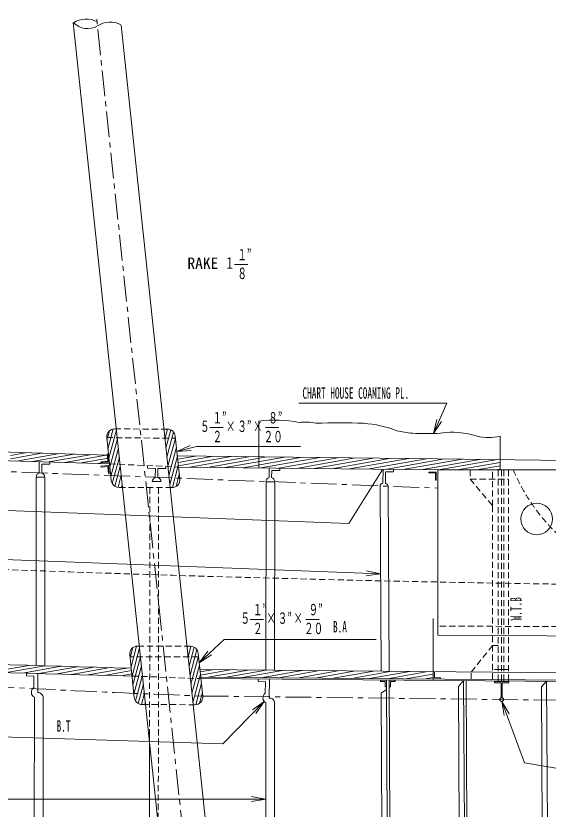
# Model space of a CAD drawing. Units: millimetres, scale not verified. Extents: x -28536 to 28536, y -20184 to 20184.
# Drawn here: x -15778 to -10630, y 4965 to 12644 of the extents above; entities that cross this region are included whole.
import ezdxf
from ezdxf.enums import TextEntityAlignment as Align

# ---------------------------------------------------------------- set-up
doc = ezdxf.new("R2010")
doc.units = ezdxf.units.MM
doc.header["$LTSCALE"] = 50
doc.linetypes.add('CHAIN1', pattern=[8, 5, -1, 1, -1])
doc.linetypes.add('DASHED1', pattern=[1.8, 1.2, -0.6])
for name, color, linetype, lineweight in [('0-0_0', 3, 'Continuous', 18), ('0-1_芯', 4, 'CHAIN1', 18), ('0-2_寸法', 2, 'Continuous', 18)]:
    doc.layers.add(name, color=color, linetype=linetype, lineweight=lineweight)
doc.styles.add('ＭＳ ゴシック', font='')
doc.styles.get('ＭＳ ゴシック').set_extended_font_data('MS Gothic')

msp = doc.modelspace()

# ---------------------------------------------------------------- linework, layer by layer
at = {"layer": '0-0_0'}
for p, q in [((-14329.81, 4148.87), (-15222.94, 12578.89)), ((-13869, 4138.98), (-14760.72, 12555.63)), ((-13428.87, 8268.12), (-13428.87, 8720.3)), ((-14897.09, 8538.93), (-14873.38, 8627.41)), ((-14887.78, 8451.01), (-14835.84, 8644.85)), ((-14878.46, 8363.1), (-14805.25, 8636.36)), ((-14345.37, 8635.23), (-14343.09, 8643.74)), ((-14336.05, 8547.32), (-14310.26, 8643.57)), ((-14326.74, 8459.4), (-14279.42, 8635.98)), ((-14317.43, 8371.49), (-14252.42, 8614.09)), ((-14855.67, 8147.91), (-14899.49, 8561.59)), ((-14869.15, 8275.19), (-14795.93, 8548.44)), ((-14308.11, 8283.58), (-14234.89, 8556.83)), ((-14193.03, 8161.75), (-14236.86, 8575.43)), ((-11095.25, 8249.27), (-11095.25, 8574.69)), ((-14872.61, 8307.86), (-20277.69, 8469.57)), ((-14859.84, 8187.28), (-14786.62, 8460.53)), ((-14298.8, 8195.67), (-14225.58, 8468.92)), ((-14881.38, 8390.65), (-15941.58, 8422.36)), ((-15829.77, 8356.9), (-15528.56, 8410.01)), ((-15829.56, 8389.17), (-15684.87, 8414.68)), ((-15772.35, 8334.78), (-15372.24, 8405.33)), ((-15616.04, 8330.1), (-15215.92, 8400.65)), ((-15459.72, 8325.43), (-15059.6, 8395.98)), ((-15303.4, 8320.75), (-14903.28, 8391.3)), ((-14895.4, 8402.7), (-14887.78, 8402.68)), ((-14887.78, 8402.68), (-14882.11, 8324.44)), ((-14845.67, 8117.48), (-14777.3, 8372.62)), ((-14289.48, 8107.76), (-14216.26, 8381.01)), ((-14216.62, 8384.32), (-11695.17, 8355.98)), ((-14216.52, 8383.44), (-14211.81, 8384.27)), ((-14213.17, 8351.79), (-14039.93, 8382.34)), ((-14209.82, 8320.14), (-13868.04, 8380.4)), ((-14206.46, 8288.49), (-13696.16, 8378.47)), ((-14096.57, 8275.63), (-13524.27, 8376.54)), ((-13924.68, 8273.7), (-13352.39, 8374.61)), ((-13752.8, 8271.76), (-13180.5, 8372.68)), ((-13580.91, 8269.83), (-13008.62, 8370.74)), ((-15552.72, 8218.09), (-15551.48, 8328.17)), ((-15527.32, 8218.1), (-15526.34, 8305.25)), ((-15147.08, 8316.07), (-14878.5, 8363.43)), ((-14990.76, 8311.4), (-14875.15, 8331.78)), ((-14954.68, 8326.99), (-14954.7, 8319.37)), ((-14954.7, 8319.37), (-14882.11, 8324.44)), ((-13409.03, 8267.9), (-12836.73, 8368.81)), ((-13237.14, 8265.97), (-12664.85, 8366.88)), ((-13065.26, 8264.04), (-12492.96, 8364.95)), ((-12893.37, 8262.11), (-12321.08, 8363.02)), ((-12721.49, 8260.17), (-12149.19, 8361.08)), ((-12549.6, 8258.24), (-11977.31, 8359.15)), ((-12377.72, 8256.31), (-11805.42, 8357.22)), ((-12205.83, 8254.38), (-11633.83, 8355.24)), ((-12033.95, 8252.45), (-11462.75, 8353.16)), ((-11862.07, 8250.51), (-11291.67, 8351.09)), ((-10278.32, 8338.8), (-11695.17, 8355.98)), ((-11689.83, 8248.64), (-11120.6, 8349.02)), ((-11505.89, 8248.84), (-11095.25, 8321.25)), ((-14955.45, 8284.26), (-14883.09, 8291.88)), ((-14954.11, 8276.76), (-14955.45, 8284.26)), ((-14875.07, 8213.85), (-14883.09, 8291.88)), ((-14819.87, 8091.08), (-14767.99, 8284.71)), ((-14505.79, 8264.64), (-14505.2, 8290.79)), ((-14429.16, 8262.92), (-14505.79, 8264.64)), ((-14430.14, 8175.48), (-14429.16, 8262.92)), ((-14404.74, 8175.49), (-14403.76, 8262.63)), ((-14264.68, 8077.63), (-14206.95, 8293.1)), ((-14205.23, 8276.85), (-11695.17, 8248.64)), ((-13329.45, 8173.83), (-13328.4, 8266.99)), ((-13304.05, 8173.84), (-13303.26, 8244.07)), ((-12228.17, 8119.76), (-12226.65, 8254.61)), ((-12202.78, 8118.77), (-12201.51, 8231.69)), ((-11784.77, 8219.5), (-11785.31, 8227.1)), ((-11785.31, 8227.1), (-11712.55, 8227.05)), ((-11712.8, 8148.61), (-11712.55, 8227.05)), ((-11695.17, 8248.64), (-10279.34, 8250.13)), ((-11321.94, 8249.03), (-11095.25, 8289.01)), ((-11138, 8249.23), (-11095.25, 8256.77)), ((-15582.07, 8177.99), (-15582.68, 6354.54)), ((-15582.07, 8177.99), (-15497.92, 8177.97)), ((-15497.92, 8175.74), (-15498.52, 6352.12)), ((-14882.57, 8212.5), (-14875.07, 8213.85)), ((-14789.86, 8080.4), (-14758.68, 8196.8)), ((-14228.8, 8088.87), (-14197.64, 8205.19)), ((-11720.4, 8148.06), (-11712.8, 8148.61)), ((-14757.2, 8079.64), (-14749.36, 8108.88)), ((-14459.5, 8135.38), (-14375.34, 8135.35)), ((-13358.8, 8133.73), (-13359.41, 6310.28)), ((-13358.8, 8133.73), (-13274.65, 8133.71)), ((-13274.65, 8131.47), (-13275.25, 6309.51)), ((-12244.43, 6300.01), (-12254.58, 8092.26)), ((-12168.27, 6299.31), (-12178.47, 8091.19)), ((-11740.91, 6211.31), (-11740.91, 6808.91)), ((-14673.56, 6429.03), (-14646.82, 6528.8)), ((-14664.24, 6341.12), (-14610, 6543.55)), ((-14121.83, 6525.34), (-14117.37, 6541.98)), ((-14112.52, 6437.42), (-14084.58, 6541.67)), ((-14103.2, 6349.51), (-14054.07, 6532.88)), ((-14632.99, 6046.17), (-14676.82, 6459.85)), ((-14654.93, 6253.21), (-14581.71, 6526.46)), ((-14093.89, 6261.6), (-14027.51, 6509.32)), ((-13970.36, 6060.01), (-14014.19, 6473.69)), ((-14645.61, 6165.3), (-14572.39, 6438.55)), ((-14084.57, 6173.69), (-14011.36, 6446.94)), ((-16024.64, 6291.43), (-15654.81, 6356.64)), ((-15868.52, 6286.72), (-15497.71, 6352.1)), ((-15711.98, 6282.08), (-15340.18, 6347.64)), ((-15555.02, 6277.51), (-15182.22, 6343.25)), ((-15397.64, 6273.03), (-15023.83, 6338.94)), ((-15239.83, 6268.61), (-14865.01, 6334.7)), ((-15081.6, 6264.27), (-14705.75, 6330.55)), ((-14922.93, 6260.01), (-14660.55, 6306.28)), ((-14636.3, 6077.39), (-14563.08, 6350.64)), ((-14075.26, 6085.78), (-14002.04, 6359.03)), ((-6556.72, 6247.61), (-13997.5, 6316.16)), ((-13995.22, 6294.63), (-13879.29, 6315.07)), ((-13991.87, 6262.98), (-13705.53, 6313.47)), ((-13935.39, 6240.7), (-13531.77, 6311.87)), ((-13760.11, 6239.37), (-13358.01, 6310.27)), ((-13584.83, 6238.04), (-13184.24, 6308.67)), ((-13409.55, 6236.7), (-13010.48, 6307.07)), ((-13234.27, 6235.37), (-12836.72, 6305.47)), ((-13058.99, 6234.03), (-12662.96, 6303.87)), ((-12883.72, 6232.7), (-12489.2, 6302.27)), ((-12708.44, 6231.37), (-12315.43, 6300.67)), ((-12533.16, 6230.03), (-12141.67, 6299.06)), ((-12357.88, 6228.7), (-11967.91, 6297.46)), ((-11149.75, 6316), (-11008.8, 6316)), ((-15566.93, 6094.68), (-15564.75, 6277.8)), ((-14763.82, 6255.83), (-14657.2, 6274.63)), ((-14620.87, 6012.31), (-14553.77, 6262.73)), ((-14065.95, 5997.86), (-13992.73, 6271.12)), ((-6556.31, 6171.87), (-13988.2, 6228.4)), ((-6556.38, 6184.57), (-13988.11, 6241.1)), ((-13327.07, 6040.24), (-13324.89, 6223.36)), ((-12182.6, 6227.37), (-11794.15, 6295.86)), ((-12007.32, 6226.03), (-11740.91, 6273.01)), ((-11832.04, 6224.7), (-11740.91, 6240.77)), ((-11728.21, 6236.61), (-11728.21, 6295.26)), ((-11669.57, 6236.17), (-11728.21, 6236.61)), ((-11669.57, 6236.17), (-11669.66, 6223.47)), ((-14594.57, 5987.78), (-14544.45, 6174.81)), ((-14038.9, 5976.13), (-13983.41, 6183.21)), ((-12193.19, 6214.75), (-12251.92, 6214.75)), ((-12205.89, 6150.35), (-12205.89, 6202.05)), ((-12205.89, 6150.35), (-12193.19, 6150.35)), ((-12184.51, 4210.57), (-12193.19, 6214.75)), ((-12193.19, 6150.35), (-12193.19, 6214.75)), ((-12159.01, 4187.97), (-12167.79, 6214.55)), ((-12155.09, 6150.15), (-12167.79, 6150.15)), ((-12155.09, 6201.85), (-12109.07, 6201.85)), ((-12155.09, 6150.15), (-12155.09, 6201.85)), ((-12109.07, 6201.85), (-12109.07, 6214.55)), ((-11498.26, 6152.56), (-11448.11, 6209.08)), ((-11489.11, 4486.87), (-11498.26, 6152.56)), ((-11437.87, 4409.86), (-11448.11, 6209.08)), ((-11412.47, 4409.46), (-11422.71, 6208.89)), ((-11149.75, 6201.7), (-11008.8, 6201.7)), ((-11149.75, 6201.7), (-11149.75, 6189)), ((-11149.75, 6189), (-11085.62, 6189)), ((-11085.62, 6042.23), (-11085.62, 6189)), ((-11072.92, 6042.23), (-11072.92, 6189)), ((-11072.92, 6189), (-11008.8, 6189)), ((-11008.8, 6201.7), (-11008.8, 6189)), ((-10644.37, 6202.97), (-10694.82, 6148.86)), ((-10685.34, 4474.96), (-10694.82, 6148.86)), ((-10634.1, 4397.95), (-10644.37, 6202.97)), ((-14564.23, 5978.32), (-14535.14, 6086.9)), ((-14002.43, 5989.56), (-13974.1, 6095.29)), ((-12243.4, 6088.36), (-12192.79, 6121.99)), ((-12235.51, 4255.76), (-12243.4, 6088.36)), ((-15599.37, 6047.87), (-15599.99, 4182.73)), ((-15515.22, 6041.1), (-15515.83, 4180.19)), ((-14531.48, 5977.89), (-14525.82, 5998.99)), ((-13359.51, 5993.1), (-13360.13, 4130.92)), ((-13275.36, 5986.66), (-13275.97, 4128.66)), ((-14484.28, 5684.19), (-14484.79, 4152.48))]:
    msp.add_line(p, q, dxfattribs=at)
at = {"layer": '0-0_0', "color": 1, "linetype": 'DASHED1'}
for p, q in [((-14312.31, 8643.6), (-14823.39, 8645.82)), ((-14899.49, 8561.59), (-14234.66, 8554.65)), ((-14872.61, 8307.86), (-14205.23, 8276.85)), ((-11166.54, 7900.42), (-11166.91, 8249.2)), ((-11112.39, 8249.25), (-11112.39, 6206.53)), ((-11081.56, 8249.48), (-11081.56, 6206.29)), ((-11059.68, 8249.31), (-11059.68, 6206.12)), ((-11011.78, 8249.36), (-11011.78, 6205.76)), ((-11383, 8159.51), (-11011.78, 8159.51)), ((-14269.14, 8077.52), (-14780.22, 8079.74)), ((-14483.49, 8078.45), (-14484.28, 5684.19)), ((-14399.33, 8078.09), (-14400.39, 4892.32)), ((-4326.76, 6700.99), (-11695.17, 6737.35)), ((-14089.64, 6541.86), (-14600.71, 6544.08)), ((-14010.41, 6437.98), (-14674.81, 6440.87)), ((-14654.91, 6253.01), (-13988.2, 6228.4)), ((-14046.47, 5975.78), (-14557.55, 5978))]:
    msp.add_line(p, q, dxfattribs=at)
at = {"layer": '0-0_0'}
for points in [[(-14954.68, 8326.99), (-14889.71, 8332.08), (-14895.4, 8402.7)], [(-15526.34, 8305.25), (-15449.69, 8305.25), (-15449.69, 8325.13)], [(-14954.11, 8276.76), (-14889.24, 8283.04), (-14882.57, 8212.5)], [(-14403.76, 8262.63), (-14327.11, 8262.63), (-14327.11, 8282.51)], [(-13303.26, 8244.07), (-13226.61, 8244.07), (-13226.61, 8265.85)], [(-12201.51, 8231.69), (-12124.86, 8231.69), (-12124.86, 8253.47)], [(-11784.77, 8219.5), (-11719.6, 8218.91), (-11720.4, 8148.06)], [(-4325.85, 6603.34), (-11695.17, 6648.45), (-11695.17, 8248.64)], [(-15605.39, 6142.03), (-15603.86, 6252.72), (-15675.51, 6256.14), (-15674.81, 6281.53), (-15564.75, 6277.8)], [(-13365.53, 6087.59), (-13364, 6198.28), (-13435.65, 6201.7), (-13434.95, 6227.09), (-13324.89, 6223.36)], [(-12205.89, 6202.05), (-12251.92, 6202.05), (-12251.92, 6214.75)], [(-12167.79, 6150.15), (-12167.79, 6214.55), (-12109.07, 6214.55)]]:
    msp.add_lwpolyline(points, dxfattribs=at)
at = {"layer": '0-0_0', "color": 1, "linetype": 'DASHED1'}
for points in [[(-11383, 8248.97), (-11383, 8159.51), (-11166.54, 7900.42), (-11167.17, 6206.94)], [(-11374.24, 6221.22), (-11373.59, 6291.99), (-11167.04, 6549.09), (-11112.39, 6549.09)]]:
    msp.add_lwpolyline(points, dxfattribs=at)
at = {"layer": '0-0_0'}
for centre, radius in [((-10740.43, 7773.97), 152.92), ((-11079.27, 6025.45), 17.93)]:
    msp.add_circle(centre, radius, dxfattribs=at)
for centre, radius, start, end in [((-15098.31, 12396.41), 217.21, 60.6478, 124.15006), ((-15085.92, 12712.02), 191.05, 225.32332, 300.06437), ((-14868.28, 12366.92), 217.21, 60.6478, 124.15006), ((-13266.73, 7555.09), 1176.43, 78.78432, 97.92202), ((-12981.76, 8194.6), 517.51, 78.30458, 96.22855), ((-12665.88, 827.2), 7877, 88.16775, 91.53481), ((-12500.51, 7570.6), 1132.87, 68.96289, 85.62198), ((-14823.72, 8569.62), 76.2, 89.75122, 186.04775), ((-14312.64, 8567.4), 76.2, 6.04775, 89.75122), ((-11721.35, 10474.44), 1883.68, 258.59481, 263.27733), ((-11813.21, 10902.73), 2302.61, 266.79714, 273.52448), ((-11555.36, 7835.25), 777.97, 72.14391, 98.59727), ((-11203.73, 9058.58), 495.9, 256.81903, 282.63669), ((-15539.99, 8177.98), 42.08, 107.59926, 179.98104), ((-15539.99, 8177.98), 42.08, 359.22859, 72.46374), ((-14779.89, 8155.94), 76.2, 186.04775, 269.75122), ((-14417.42, 8135.37), 42.08, 107.59926, 179.98104), ((-14417.42, 8135.37), 42.08, 359.22859, 72.46374), ((-14268.81, 8153.72), 76.2, 269.75122, 6.04775), ((-13316.72, 8133.72), 42.08, 107.59926, 179.98104), ((-13316.72, 8133.72), 42.08, 359.22859, 72.46374), ((-14601.04, 6467.88), 76.2, 89.75122, 186.04775), ((-14089.97, 6465.66), 76.2, 6.04775, 89.75122), ((-7344.03, 291365.04), 285129.55, 267.44945, 268.52912), ((-7344.03, 291365.04), 285205.75, 267.44945, 268.53114), ((-15572.64, 6096.85), 55.8, 125.93654, 241.37181), ((-15565.89, 6043.94), 50.75, 356.78498, 91.17219), ((-13332.78, 6042.41), 55.8, 125.93654, 242.09555), ((-14557.22, 6054.2), 76.2, 186.04775, 269.75122), ((-14046.14, 6051.98), 76.2, 269.75122, 6.04775), ((-13326.03, 5989.5), 50.75, 356.78498, 91.17219)]:
    msp.add_arc(centre, radius, start, end, dxfattribs=at)
at = {"layer": '0-0_0', "color": 1, "linetype": 'DASHED1'}
for centre, radius, start, end in [((-9250.17, 8971.47), 1862.35, 202.81243, 261.28382), ((-7067.11, 240012.36), 232894.78, 266.7627, 270.67319)]:
    msp.add_arc(centre, radius, start, end, dxfattribs=at)
at = {"layer": '0-0_0'}
for start_param, end_param in [(5.0512697, 6.3483712), (3.1415927, 4.3710718)]:
    msp.add_ellipse((-12216.53, 8092.65), major_axis=(-38.06, 1.46), ratio=0.741806, start_param=start_param, end_param=end_param, dxfattribs=at)
at = {"layer": '0-1_芯'}
for p, q in [((-14074.75, 3911.16), (-14999.97, 12644.08)), ((-20519.65, 8410.48), (-11695.17, 8072.69)), ((-13970.36, 6060.01), (-2859.31, 5927.21))]:
    msp.add_line(p, q, dxfattribs=at)
msp.add_arc((-9907.39, 118940.8), 112953.89, 264.85659, 267.93861, dxfattribs=at)
at = {"layer": '0-2_寸法'}
for p, q in [((-13662.59, 10238.09), (-13534.35, 10238.09)), ((-11738.71, 8601.33), (-11661.05, 8717.81)), ((-13902.9, 8658.18), (-13774.66, 8658.18)), ((-13363.62, 8658.18), (-13235.38, 8658.18)), ((-13023.53, 8475.44), (-14032.31, 8475.44)), ((-14221.2, 8427.58), (-14081.58, 8437.88)), ((-12236.21, 8246.48), (-12558.58, 7730.17)), ((-12558.58, 7730.17), (-18692.6, 7964.98)), ((-12249.77, 7242.04), (-12388.47, 7223.02)), ((-12249.77, 7242.04), (-12386.61, 7271.61)), ((-13511.95, 6801.02), (-13383.71, 6801.02)), ((-12972.67, 6801.02), (-12844.43, 6801.02)), ((-13764.97, 6605.67), (-14004.53, 6382.53)), ((-12293.96, 6605.67), (-13764.97, 6605.67)), ((-14004.53, 6382.53), (-13920.21, 6494.29)), ((-14004.53, 6382.53), (-13887.07, 6458.71)), ((-13377.66, 6007.73), (-13491.01, 5925.55)), ((-13377.66, 6007.73), (-13456.07, 5891.74)), ((-11079.27, 6007.52), (-11008.23, 5886.88)), ((-11079.27, 6007.52), (-11053.78, 5869.86)), ((-13359.82, 5062.01), (-13497.69, 5086.32))]:
    msp.add_line(p, q, dxfattribs=at)
for points in [[(-13040.74, 8894.34), (-11610.13, 8894.34), (-11738.71, 8601.33), (-11705.57, 8737.35)], [(-14032.31, 8475.44), (-14221.2, 8427.58), (-14093.52, 8485.01)], [(-12249.77, 7242.04), (-18858.67, 7495.03), (-18719.97, 7514.05)], [(-18471.94, 5745.83), (-13775.19, 5596.88), (-13377.66, 6007.73)], [(-11079.27, 6007.52), (-10857.02, 5412.88), (-8648.45, 5038.4)], [(-18859.47, 5062.01), (-13359.82, 5062.01), (-13497.69, 5037.7)]]:
    msp.add_lwpolyline(points, dxfattribs=at)

# ---------------------------------------------------------------- texts
at = {"layer": '0-2_寸法', "style": 'ＭＳ ゴシック', "width": 0.6}
for s, p in [('１”', (-13636.02, 10245.56)), ('１', (-13755.79, 10163.01)), ('８', (-13635.2, 10063.75)), ('CHART HOUSE COAMING PL.', (-13006.31, 8904.97)), ('１”', (-13876.32, 8665.65)), ('８”', (-13337.04, 8665.65)), ('５', (-13996.09, 8583.1)), ('×', (-13745.63, 8582.78)), ('３”', (-13635.8, 8582.98)), ('×', (-13483.42, 8582.98)), ('２', (-13875.51, 8483.85)), ('２０', (-13381.21, 8483.85)), ('１”', (-13485.37, 6808.49)), ('９”', (-12946.09, 6808.49)), ('５', (-13605.14, 6725.94)), ('×', (-13354.68, 6725.61)), ('３”', (-13244.85, 6725.81)), ('×', (-13092.47, 6725.81)), ('２', (-13484.56, 6626.68)), ('２０', (-12990.27, 6626.68)), ('B.A', (-12710.83, 6642.16)), ('B.T', (-15384.31, 5681.93))]:
    msp.add_text(s, height=110, dxfattribs=at).set_placement(p, align=Align.BOTTOM_LEFT)
at = {"layer": '0-2_寸法', "style": 'ＭＳ ゴシック'}
msp.add_text('RAKE', height=110, dxfattribs=at).set_placement((-14119.36, 10161.31), align=Align.BOTTOM_LEFT)
at = {"layer": '0-2_寸法', "style": 'ＭＳ ゴシック', "width": 0.6}
msp.add_text('W.T.B', height=110, rotation=90, dxfattribs=at).set_placement((-10854.02, 6792.24), align=Align.BOTTOM_LEFT)

doc.saveas('drawing.dxf')
